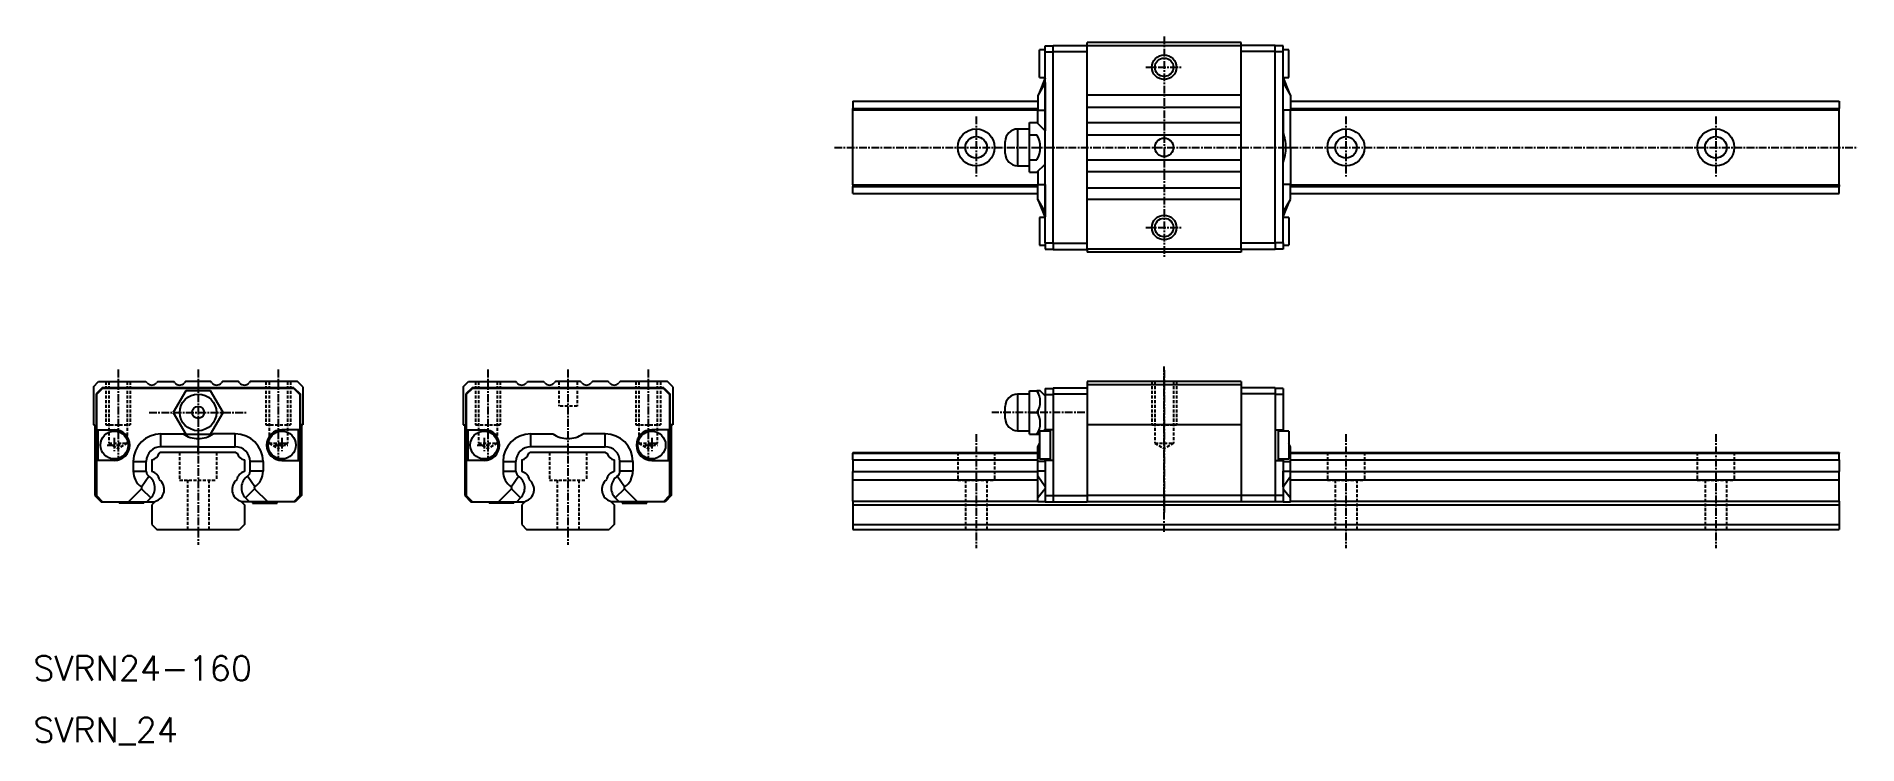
# Model space of a CAD drawing. Extents: x 11 to 306, y 10 to 124.
import ezdxf

# ---------------------------------------------------------------- set-up
doc = ezdxf.new("R2010")
doc.units = 0
doc.linetypes.add('CENTER', pattern=[2, 1.25, -0.25, 0.25, -0.25])
doc.linetypes.add('DASHED', pattern=[0.75, 0.5, -0.25])
doc.layers.get('0').update_dxf_attribs({"linetype": 'CONTINUOUS'})
doc.layers.add('CENTER', color=1, linetype='CENTER')
doc.styles.get("Standard").update_dxf_attribs({"font": 'txt.shx', "bigfont": 'bigfont.shx'})

msp = doc.modelspace()

# ---------------------------------------------------------------- linework, layer by layer
at = {"color": 7, "linetype": 'CONTINUOUS'}
for p, q in [((173.28, 117.85), (173.28, 122.35)), ((174.18, 122.35), (173.28, 122.35)), ((174.18, 123), (175.48, 123)), ((174.18, 122), (174.18, 123)), ((174.18, 91), (174.18, 122)), ((174.18, 122), (175.48, 122)), ((175.48, 123.05), (180.98, 123.05)), ((175.48, 122.05), (175.48, 123.05)), ((175.48, 122.05), (180.98, 122.05)), ((175.48, 117.15), (175.48, 122.05)), ((205.98, 123.5), (180.98, 123.5)), ((180.98, 123), (180.98, 123.5)), ((180.98, 90), (180.98, 123)), ((205.98, 123), (180.98, 123)), ((205.98, 123), (205.98, 123.5)), ((211.48, 123.05), (205.98, 123.05)), ((205.98, 90), (205.98, 123)), ((211.48, 122.05), (205.98, 122.05)), ((211.48, 122.05), (211.48, 123.05)), ((212.78, 123), (211.48, 123)), ((211.48, 90.95), (211.48, 122.05)), ((212.78, 122), (211.48, 122)), ((212.78, 122), (212.78, 123)), ((213.68, 122.35), (212.78, 122.35)), ((212.78, 91), (212.78, 122)), ((213.68, 117.85), (213.68, 122.35)), ((174.18, 117.03), (172.98, 114.93)), ((174.18, 117.03), (172.98, 114.93)), ((174.18, 117.79), (173.14, 115.21)), ((174.18, 117.79), (173.14, 115.21)), ((173.28, 117.85), (174.18, 117.85)), ((174.18, 117.79), (174.18, 117.79)), ((174.18, 117.03), (174.18, 117.79)), ((174.18, 117.03), (174.18, 117.79)), ((174.18, 117.79), (174.18, 117.79)), ((174.18, 117.03), (174.18, 117.03)), ((174.18, 117.03), (174.18, 117.03)), ((175.48, 115.97), (175.48, 117.15)), ((175.48, 115.97), (175.48, 117.15)), ((175.48, 90.95), (175.48, 115.97)), ((212.78, 117.85), (213.68, 117.85)), ((212.78, 117.79), (213.82, 115.21)), ((212.78, 117.79), (212.78, 117.79)), ((212.78, 117.03), (212.78, 117.79)), ((212.78, 117.03), (213.98, 114.93)), ((212.78, 117.03), (212.78, 117.03)), ((142.98, 114), (172.98, 114)), ((142.98, 114), (142.98, 112.82)), ((142.98, 112.82), (172.98, 112.82)), ((142.98, 112.6), (142.98, 112.82)), ((142.98, 112.6), (172.98, 112.6)), ((142.98, 100.4), (142.98, 112.6)), ((172.98, 114.93), (172.98, 112.53)), ((172.98, 114.93), (172.98, 112.53)), ((172.98, 112.53), (174.18, 112.53)), ((172.98, 110.4), (172.98, 112.53)), ((172.98, 112.53), (174.18, 112.53)), ((172.98, 110.4), (172.98, 112.53)), ((174.18, 112.53), (174.18, 112.53)), ((174.18, 112.53), (174.18, 112.53)), ((205.98, 114.96), (180.98, 114.96)), ((180.98, 113.04), (205.98, 113.04)), ((212.78, 112.53), (212.78, 112.53)), ((213.98, 112.53), (212.78, 112.53)), ((213.98, 114.93), (213.98, 112.53)), ((213.98, 114), (302.98, 114)), ((213.98, 112.82), (302.98, 112.82)), ((213.98, 112.6), (302.98, 112.6)), ((213.98, 106.5), (213.98, 112.53)), ((302.98, 114), (302.98, 112.82)), ((302.98, 112.6), (302.98, 112.82)), ((302.98, 100.4), (302.98, 112.6)), ((169.7, 109.47), (169.7, 103.53)), ((171.63, 109.47), (169.7, 109.47)), ((171.63, 108.52), (171.63, 110.54)), ((171.63, 110.54), (172.84, 110.54)), ((174.18, 109.2), (172.84, 110.54)), ((205.98, 110.46), (180.98, 110.46)), ((167.7, 105.53), (167.7, 107.47)), ((171.63, 104.48), (171.63, 108.52)), ((171.63, 108.52), (172.84, 108.52)), ((180.98, 108.54), (205.98, 108.54)), ((212.78, 108.95), (212.78, 108.95)), ((213.23, 106.5), (213.98, 106.5)), ((213.98, 106.5), (213.98, 100.47)), ((169.7, 103.53), (171.63, 103.53)), ((171.63, 104.48), (172.84, 104.48)), ((171.63, 102.46), (171.63, 104.48)), ((172.84, 102.46), (174.18, 103.8)), ((180.98, 104.46), (205.98, 104.46)), ((212.78, 104.05), (212.78, 104.05)), ((171.63, 102.46), (172.84, 102.46)), ((172.98, 102.6), (172.98, 100.47)), ((172.98, 98.07), (172.98, 100.47)), ((172.98, 100.47), (174.18, 100.47)), ((174.18, 100.47), (174.18, 100.47)), ((205.98, 102.54), (180.98, 102.54)), ((212.78, 100.47), (212.78, 100.47)), ((213.98, 100.47), (212.78, 100.47)), ((213.98, 98.07), (213.98, 100.47)), ((142.98, 100.4), (172.98, 100.4)), ((142.98, 100.4), (142.98, 100.18)), ((142.98, 100.18), (172.98, 100.18)), ((142.98, 99), (142.98, 100.18)), ((142.98, 99), (172.98, 99)), ((174.18, 95.97), (172.98, 98.07)), ((174.18, 95.21), (173.14, 97.79)), ((180.98, 99.96), (205.98, 99.96)), ((205.98, 98.04), (180.98, 98.04)), ((212.78, 95.97), (213.98, 98.07)), ((212.78, 95.21), (213.82, 97.79)), ((213.98, 100.4), (302.98, 100.4)), ((213.98, 100.18), (302.98, 100.18)), ((213.98, 99), (302.98, 99)), ((302.98, 100.4), (302.98, 100.18)), ((302.98, 99), (302.98, 100.18)), ((173.28, 95.15), (173.28, 90.65)), ((174.18, 95.15), (173.28, 95.15)), ((174.18, 95.97), (174.18, 95.97)), ((174.18, 95.97), (174.18, 95.21)), ((174.18, 95.21), (174.18, 95.21)), ((212.78, 95.97), (212.78, 95.97)), ((212.78, 95.97), (212.78, 95.21)), ((212.78, 95.21), (212.78, 95.21)), ((213.68, 95.15), (212.78, 95.15)), ((213.68, 95.15), (213.68, 90.65)), ((173.28, 90.65), (174.18, 90.65)), ((174.18, 91), (175.48, 91)), ((174.18, 91), (174.18, 90)), ((174.18, 90), (175.48, 90)), ((175.48, 90.95), (180.98, 90.95)), ((175.48, 90.95), (175.48, 89.95)), ((175.48, 89.95), (180.98, 89.95)), ((205.98, 90), (180.98, 90)), ((180.98, 90), (180.98, 89.5)), ((205.98, 89.5), (180.98, 89.5)), ((211.48, 90.95), (205.98, 90.95)), ((205.98, 90), (205.98, 89.5)), ((211.48, 89.95), (205.98, 89.95)), ((212.78, 91), (211.48, 91)), ((211.48, 90.95), (211.48, 89.95)), ((212.78, 90), (211.48, 90)), ((212.78, 91), (212.78, 90)), ((212.78, 90.65), (213.68, 90.65)), ((19.75, 67.65), (20.6, 68.5)), ((20.6, 68.5), (28.29, 68.5)), ((30.21, 68.5), (32.79, 68.5)), ((38.79, 68.5), (34.71, 68.5)), ((43.29, 68.5), (40.71, 68.5)), ((52.89, 68.5), (45.21, 68.5)), ((53.75, 67.64), (52.89, 68.5)), ((79.75, 67.65), (80.6, 68.5)), ((80.6, 68.5), (88.29, 68.5)), ((90.21, 68.5), (92.79, 68.5)), ((98.79, 68.5), (94.71, 68.5)), ((103.29, 68.5), (100.71, 68.5)), ((112.89, 68.5), (105.21, 68.5)), ((113.75, 67.64), (112.89, 68.5)), ((205.98, 68.5), (180.98, 68.5)), ((180.98, 68.5), (180.98, 68)), ((205.98, 68), (180.98, 68)), ((180.98, 68), (180.98, 61.5)), ((205.98, 68.5), (205.98, 68)), ((205.98, 68), (205.98, 61.5)), ((19.75, 67.65), (19.75, 61.5)), ((21.2, 67.5), (20.2, 66.5)), ((20.2, 66.5), (20.2, 56.45)), ((21.25, 67.4), (20.25, 66.4)), ((20.25, 66.4), (20.25, 60.7)), ((26.1, 67.5), (21.2, 67.5)), ((52.25, 67.4), (21.25, 67.4)), ((26.1, 67.5), (26.04, 67.4)), ((27.28, 67.5), (26.1, 67.5)), ((27.28, 67.5), (26.1, 67.5)), ((27.22, 67.4), (27.28, 67.5)), ((52.3, 67.5), (27.28, 67.5)), ((34.73, 67), (32.71, 63.5)), ((38.77, 67), (34.73, 67)), ((40.79, 63.5), (38.77, 67)), ((52.25, 67.4), (53.25, 66.4)), ((52.3, 67.5), (53.3, 66.5)), ((53.25, 66.4), (53.25, 60.7)), ((53.3, 66.5), (53.3, 50)), ((53.75, 67.64), (53.75, 61.5)), ((79.75, 67.65), (79.75, 61.5)), ((81.2, 67.5), (80.2, 66.5)), ((80.2, 66.5), (80.2, 56.45)), ((81.25, 67.4), (80.25, 66.4)), ((80.25, 66.4), (80.25, 60.7)), ((86.1, 67.5), (81.2, 67.5)), ((112.25, 67.4), (81.25, 67.4)), ((86.1, 67.5), (86.04, 67.4)), ((87.28, 67.5), (86.1, 67.5)), ((87.28, 67.5), (86.1, 67.5)), ((87.22, 67.4), (87.28, 67.5)), ((112.3, 67.5), (87.28, 67.5)), ((112.25, 67.4), (113.25, 66.4)), ((112.3, 67.5), (113.3, 66.5)), ((113.25, 66.4), (113.25, 60.7)), ((113.3, 66.5), (113.3, 50)), ((113.75, 67.64), (113.75, 61.5)), ((169.7, 66.47), (169.7, 63.5)), ((171.63, 66.47), (169.7, 66.47)), ((171.63, 63.5), (171.63, 67)), ((171.63, 67), (172.84, 67)), ((173.38, 67), (172.84, 67)), ((174.18, 66.2), (173.38, 67)), ((174.18, 67.4), (175.48, 67.4)), ((174.18, 67.4), (174.18, 66.4)), ((174.18, 66.4), (174.18, 60.7)), ((174.18, 66.4), (175.48, 66.4)), ((175.48, 67.5), (180.98, 67.5)), ((175.48, 67.5), (175.48, 66.5)), ((175.48, 66.5), (180.98, 66.5)), ((175.48, 66.5), (175.48, 50)), ((211.48, 67.5), (205.98, 67.5)), ((211.48, 66.5), (205.98, 66.5)), ((211.48, 67.5), (211.48, 66.5)), ((212.78, 67.4), (211.48, 67.4)), ((211.48, 66.5), (211.48, 50)), ((212.78, 66.4), (211.48, 66.4)), ((212.78, 67.4), (212.78, 66.4)), ((212.78, 66.4), (212.78, 60.7)), ((32.71, 63.5), (34.73, 60)), ((38.77, 60), (40.79, 63.5)), ((167.7, 63.5), (167.7, 64.47)), ((167.7, 62.53), (167.7, 63.5)), ((169.7, 63.5), (169.7, 60.53)), ((171.63, 60), (171.63, 63.5)), ((171.63, 63.5), (172.84, 63.5)), ((19.75, 61.5), (20, 61.5)), ((20, 61.5), (20, 50)), ((20.25, 60.7), (23.15, 60.7)), ((20.5, 60.7), (20.5, 55.7)), ((30.72, 57.93), (30.72, 60.03)), ((30.72, 57.93), (30.72, 60.03)), ((30.72, 60.03), (34.3, 60.03)), ((30.72, 60.03), (34.3, 60.03)), ((34.3, 60.03), (34.71, 60.03)), ((34.73, 60), (38.77, 60)), ((36.75, 60), (36.75, 59.25)), ((36.75, 59.25), (36.75, 57.93)), ((36.75, 59.25), (36.75, 59.25)), ((36.75, 59.25), (36.75, 57.93)), ((42.78, 60.03), (39.2, 60.03)), ((42.78, 57.93), (42.78, 60.03)), ((53.25, 60.7), (50.35, 60.7)), ((53, 60.7), (53, 55.7)), ((53.5, 61.5), (53.5, 50)), ((53.75, 61.5), (53.5, 61.5)), ((79.75, 61.5), (80, 61.5)), ((80, 61.5), (80, 50)), ((80.25, 60.7), (83.15, 60.7)), ((80.5, 60.7), (80.5, 55.7)), ((90.72, 60.03), (94.3, 60.03)), ((90.72, 60.03), (94.3, 60.03)), ((90.72, 57.93), (90.72, 60.03)), ((90.72, 57.93), (90.72, 60.03)), ((102.78, 60.03), (99.2, 60.03)), ((102.78, 57.93), (102.78, 60.03)), ((113.25, 60.7), (110.35, 60.7)), ((113, 60.7), (113, 55.7)), ((113.5, 61.5), (113.5, 50)), ((113.75, 61.5), (113.5, 61.5)), ((169.7, 60.53), (171.63, 60.53)), ((171.63, 60), (172.84, 60)), ((172.84, 60), (173.28, 60)), ((173.28, 60.45), (173.28, 55.95)), ((174.98, 60.45), (173.28, 60.45)), ((173.83, 60.45), (174.18, 60.8)), ((175.48, 60.7), (174.18, 60.7)), ((174.18, 60.45), (174.18, 60.7)), ((174.98, 60.7), (174.98, 55.7)), ((205.98, 61.5), (180.98, 61.5)), ((180.98, 61.5), (180.98, 50)), ((205.98, 61.5), (205.98, 50)), ((211.48, 60.7), (212.78, 60.7)), ((211.98, 60.7), (211.98, 55.7)), ((213.68, 60.45), (211.98, 60.45)), ((212.78, 60.45), (212.78, 60.7)), ((213.68, 60.45), (213.68, 55.95)), ((20.2, 56.45), (20.2, 53.25)), ((20.2, 53.25), (20.2, 56.45)), ((30.65, 57), (30.43, 56.87)), ((42.85, 57), (30.65, 57)), ((36.75, 57.93), (30.72, 57.93)), ((36.75, 57.93), (30.72, 57.93)), ((36.75, 57.93), (42.78, 57.93)), ((36.75, 57), (36.75, 57.93)), ((42.85, 57), (43.07, 56.87)), ((80.2, 53.25), (80.2, 56.45)), ((80.2, 56.45), (80.2, 53.25)), ((90.65, 57), (90.43, 56.87)), ((102.85, 57), (90.65, 57)), ((96.75, 57.93), (90.72, 57.93)), ((96.75, 57.93), (90.72, 57.93)), ((96.75, 57.93), (102.78, 57.93)), ((102.85, 57), (103.07, 56.87)), ((142.98, 57), (172.98, 57)), ((142.98, 57), (142.98, 56.87)), ((142.98, 56.87), (172.98, 56.87)), ((142.98, 55.79), (142.98, 56.87)), ((172.98, 57.93), (173.28, 58.46)), ((172.98, 55.53), (172.98, 57.93)), ((213.98, 57.93), (213.68, 58.46)), ((213.98, 55.53), (213.98, 57.93)), ((213.98, 57), (302.98, 57)), ((213.98, 56.87), (302.98, 56.87)), ((302.98, 57), (302.98, 56.87)), ((302.98, 55.79), (302.98, 56.87)), ((20.2, 53.25), (20.2, 50)), ((20.25, 53.25), (20.2, 53.25)), ((20.25, 55.7), (20.25, 50)), ((23.15, 55.7), (20.25, 55.7)), ((26.22, 55.53), (28.32, 55.53)), ((26.22, 55.53), (28.32, 55.53)), ((26.22, 55.53), (26.22, 53.97)), ((26.22, 55.53), (26.22, 53.97)), ((26.22, 53.97), (28.32, 53.97)), ((26.22, 53.97), (28.32, 53.97)), ((28.32, 53.97), (28.32, 55.53)), ((28.32, 53.97), (28.32, 55.53)), ((29.25, 55.79), (29.25, 53.92)), ((44.25, 55.79), (44.25, 53.92)), ((45.18, 53.97), (45.18, 55.53)), ((47.28, 55.53), (45.18, 55.53)), ((47.28, 53.97), (45.18, 53.97)), ((47.28, 55.53), (47.28, 53.97)), ((50.35, 55.7), (53.25, 55.7)), ((53.25, 55.7), (53.25, 50)), ((80.25, 53.25), (80.2, 53.25)), ((80.2, 53.25), (80.2, 50)), ((80.25, 55.7), (80.25, 50)), ((83.15, 55.7), (80.25, 55.7)), ((86.22, 55.53), (88.32, 55.53)), ((86.22, 55.53), (88.32, 55.53)), ((86.22, 55.53), (86.22, 53.97)), ((86.22, 55.53), (86.22, 53.97)), ((86.22, 53.97), (88.32, 53.97)), ((86.22, 53.97), (88.32, 53.97)), ((88.32, 53.97), (88.32, 55.53)), ((88.32, 53.97), (88.32, 55.53)), ((89.25, 55.79), (89.25, 53.92)), ((104.25, 55.79), (104.25, 53.92)), ((107.28, 55.53), (105.18, 55.53)), ((105.18, 53.97), (105.18, 55.53)), ((107.28, 53.97), (105.18, 53.97)), ((107.28, 55.53), (107.28, 53.97)), ((110.35, 55.7), (113.25, 55.7)), ((113.25, 55.7), (113.25, 50)), ((142.98, 55.79), (172.98, 55.79)), ((142.98, 55.79), (142.98, 53.92)), ((142.98, 53.92), (172.98, 53.92)), ((142.98, 52.57), (142.98, 53.92)), ((174.18, 55.53), (172.98, 55.53)), ((172.98, 53.97), (172.98, 55.53)), ((172.98, 53.15), (172.98, 53.97)), ((174.18, 53.97), (172.98, 53.97)), ((173.28, 55.95), (174.98, 55.95)), ((174.18, 55.7), (174.18, 55.95)), ((174.18, 55.95), (174.18, 55.74)), ((174.18, 55.74), (174.18, 55.53)), ((174.18, 55.7), (174.18, 50)), ((175.48, 55.7), (174.18, 55.7)), ((174.18, 55.53), (174.18, 55.53)), ((174.18, 55.53), (174.18, 53.97)), ((174.18, 53.97), (174.18, 53.97)), ((211.48, 55.7), (212.78, 55.7)), ((211.98, 55.95), (213.68, 55.95)), ((212.78, 55.7), (212.78, 55.95)), ((212.78, 55.95), (212.78, 55.74)), ((212.78, 55.74), (212.78, 55.53)), ((212.78, 55.7), (212.78, 50)), ((212.78, 55.53), (212.78, 55.53)), ((212.78, 55.53), (212.78, 53.97)), ((212.78, 55.53), (213.98, 55.53)), ((212.78, 53.97), (213.98, 53.97)), ((212.78, 53.97), (212.78, 53.97)), ((213.98, 55.79), (302.98, 55.79)), ((213.98, 53.97), (213.98, 55.53)), ((213.98, 53.15), (213.98, 53.97)), ((213.98, 53.92), (302.98, 53.92)), ((302.98, 55.79), (302.98, 53.92)), ((302.98, 52.57), (302.98, 53.92)), ((27.58, 51.12), (25.46, 49)), ((27.58, 51.12), (25.46, 49)), ((27.55, 51.42), (28.75, 53.15)), ((27.55, 51.42), (28.75, 53.15)), ((27.58, 51.12), (29.07, 49.63)), ((27.58, 51.12), (29.07, 49.63)), ((45.92, 51.12), (44.43, 49.63)), ((45.95, 51.42), (44.75, 53.15)), ((45.92, 51.12), (48.04, 49)), ((87.58, 51.12), (85.46, 49)), ((87.58, 51.12), (85.46, 49)), ((87.55, 51.42), (88.75, 53.15)), ((87.55, 51.42), (88.75, 53.15)), ((87.58, 51.12), (89.07, 49.63)), ((87.58, 51.12), (89.07, 49.63)), ((105.92, 51.12), (104.43, 49.63)), ((105.95, 51.42), (104.75, 53.15)), ((105.92, 51.12), (108.04, 49)), ((142.98, 49.09), (142.98, 52.57)), ((142.98, 52.57), (172.98, 52.57)), ((174.18, 51.42), (172.98, 53.15)), ((172.98, 49.63), (172.98, 53.15)), ((174.18, 51.12), (172.98, 49.63)), ((174.18, 51.42), (174.18, 51.42)), ((174.18, 51.12), (174.18, 49)), ((174.18, 51.12), (174.18, 51.12)), ((212.78, 51.42), (213.98, 53.15)), ((212.78, 51.42), (212.78, 51.42)), ((212.78, 51.12), (212.78, 49)), ((212.78, 51.12), (213.98, 49.63)), ((212.78, 51.12), (212.78, 51.12)), ((213.98, 49.63), (213.98, 53.15)), ((213.98, 52.57), (302.98, 52.57)), ((302.98, 49.09), (302.98, 52.57)), ((20, 50), (21, 49)), ((20.2, 50), (21.2, 49)), ((20.25, 50), (21.25, 49)), ((21, 49), (21.2, 49)), ((21.2, 49), (21.25, 49)), ((21.25, 49), (25.46, 49)), ((23.95, 49), (23.95, 48.8)), ((27.95, 48.8), (23.95, 48.8)), ((25.46, 49), (28.43, 49)), ((25.46, 49), (28.43, 49)), ((27.95, 48.8), (27.95, 49)), ((28.43, 49), (29.07, 49.63)), ((28.43, 49), (29.07, 49.63)), ((28.43, 49), (29.75, 49)), ((28.43, 49), (29.75, 49)), ((29.84, 49.09), (29.25, 48.5)), ((29.25, 48.5), (29.25, 45.3)), ((43.66, 49.09), (44.25, 48.5)), ((45.07, 49), (43.75, 49)), ((44.25, 48.5), (44.25, 45.3)), ((45.07, 49), (44.43, 49.63)), ((48.04, 49), (45.07, 49)), ((45.55, 49), (45.55, 48.8)), ((45.55, 48.8), (49.55, 48.8)), ((52.25, 49), (48.04, 49)), ((49.55, 48.8), (49.55, 49)), ((53.25, 50), (52.25, 49)), ((52.3, 49), (52.25, 49)), ((53.3, 50), (52.3, 49)), ((52.5, 49), (52.3, 49)), ((53.5, 50), (52.5, 49)), ((80, 50), (81, 49)), ((80.2, 50), (81.2, 49)), ((80.25, 50), (81.25, 49)), ((81, 49), (81.2, 49)), ((81.2, 49), (81.25, 49)), ((81.25, 49), (85.46, 49)), ((83.95, 49), (83.95, 48.8)), ((87.95, 48.8), (83.95, 48.8)), ((85.46, 49), (88.43, 49)), ((85.46, 49), (88.43, 49)), ((87.95, 48.8), (87.95, 49)), ((88.43, 49), (89.07, 49.63)), ((88.43, 49), (89.07, 49.63)), ((88.43, 49), (89.75, 49)), ((88.43, 49), (89.75, 49)), ((89.84, 49.09), (89.25, 48.5)), ((89.25, 48.5), (89.25, 45.3)), ((103.66, 49.09), (104.25, 48.5)), ((105.07, 49), (103.75, 49)), ((104.25, 48.5), (104.25, 45.3)), ((105.07, 49), (104.43, 49.63)), ((108.04, 49), (105.07, 49)), ((105.55, 49), (105.55, 48.8)), ((105.55, 48.8), (109.55, 48.8)), ((112.25, 49), (108.04, 49)), ((109.55, 48.8), (109.55, 49)), ((113.25, 50), (112.25, 49)), ((112.3, 49), (112.25, 49)), ((113.3, 50), (112.3, 49)), ((112.5, 49), (112.3, 49)), ((113.5, 50), (112.5, 49)), ((142.98, 49.09), (172.98, 49.09)), ((142.98, 49.09), (142.98, 48.5)), ((142.98, 48.5), (302.98, 48.5)), ((142.98, 48.5), (142.98, 45.3)), ((172.98, 49), (172.98, 49.63)), ((174.18, 49), (172.98, 49)), ((174.18, 50), (174.18, 49)), ((174.18, 50), (175.48, 50)), ((174.18, 49), (175.48, 49)), ((174.18, 49), (174.18, 49)), ((175.48, 50), (175.48, 49)), ((175.48, 50), (180.98, 50)), ((175.48, 49), (180.98, 49)), ((180.98, 50), (180.98, 49)), ((205.98, 50), (180.98, 50)), ((205.98, 49), (180.98, 49)), ((205.98, 50), (205.98, 49)), ((211.48, 50), (205.98, 50)), ((211.48, 49), (205.98, 49)), ((211.48, 50), (211.48, 49)), ((212.78, 50), (211.48, 50)), ((212.78, 49), (211.48, 49)), ((212.78, 50), (212.78, 49)), ((212.78, 49), (213.98, 49)), ((212.78, 49), (212.78, 49)), ((213.98, 49), (213.98, 49.63)), ((213.98, 49.09), (302.98, 49.09)), ((302.98, 49.09), (302.98, 48.5)), ((302.98, 48.5), (302.98, 45.3)), ((29.25, 45.3), (30.05, 44.5)), ((30.05, 44.5), (43.45, 44.5)), ((44.25, 45.3), (43.45, 44.5)), ((89.25, 45.3), (90.05, 44.5)), ((90.05, 44.5), (103.45, 44.5)), ((104.25, 45.3), (103.45, 44.5)), ((142.98, 45.3), (302.98, 45.3)), ((142.98, 45.3), (142.98, 44.5)), ((142.98, 44.5), (302.98, 44.5)), ((302.98, 45.3), (302.98, 44.5))]:
    msp.add_line(p, q, dxfattribs=at)
at = {"color": 3, "linetype": 'DASHED'}
for p, q in [((21.75, 68.5), (21.75, 61.5)), ((22.25, 68.5), (22.25, 58.5)), ((25.25, 68.5), (25.25, 58.5)), ((25.75, 68.5), (25.75, 61.5)), ((47.75, 68.5), (47.75, 61.5)), ((48.25, 68.5), (48.25, 58.5)), ((51.25, 68.5), (51.25, 58.5)), ((51.75, 68.5), (51.75, 61.5)), ((81.75, 68.5), (81.75, 61.5)), ((82.25, 68.5), (82.25, 58.5)), ((85.25, 68.5), (85.25, 58.5)), ((85.75, 68.5), (85.75, 61.5)), ((95.25, 68.5), (95.25, 64.5)), ((98.25, 68.5), (98.25, 64.5)), ((107.75, 68.5), (107.75, 61.5)), ((108.25, 68.5), (108.25, 58.5)), ((111.25, 68.5), (111.25, 58.5)), ((111.75, 68.5), (111.75, 61.5)), ((191.48, 68.5), (191.48, 61.5)), ((191.98, 68.5), (191.98, 58.5)), ((194.98, 68.5), (194.98, 58.5)), ((195.48, 68.5), (195.48, 61.5)), ((98.25, 64.5), (95.25, 64.5)), ((21.75, 61.5), (25.75, 61.5)), ((47.75, 61.5), (51.75, 61.5)), ((81.75, 61.5), (85.75, 61.5)), ((107.75, 61.5), (111.75, 61.5)), ((191.48, 61.5), (195.48, 61.5)), ((22.25, 58.5), (25.25, 58.5)), ((22.25, 58.5), (23.75, 57.63)), ((25.25, 58.5), (23.75, 57.63)), ((33.75, 57), (33.75, 52.5)), ((39.75, 57), (39.75, 52.5)), ((48.25, 58.5), (51.25, 58.5)), ((48.25, 58.5), (49.75, 57.63)), ((51.25, 58.5), (49.75, 57.63)), ((82.25, 58.5), (85.25, 58.5)), ((82.25, 58.5), (83.75, 57.63)), ((85.25, 58.5), (83.75, 57.63)), ((93.75, 57), (93.75, 52.5)), ((99.75, 57), (99.75, 52.5)), ((108.25, 58.5), (111.25, 58.5)), ((108.25, 58.5), (109.75, 57.63)), ((111.25, 58.5), (109.75, 57.63)), ((159.98, 57), (159.98, 52.5)), ((165.98, 57), (165.98, 52.5)), ((191.98, 58.5), (194.98, 58.5)), ((191.98, 58.5), (193.48, 57.63)), ((194.98, 58.5), (193.48, 57.63)), ((219.98, 57), (219.98, 52.5)), ((225.98, 57), (225.98, 52.5)), ((279.98, 57), (279.98, 52.5)), ((285.98, 57), (285.98, 52.5)), ((33.75, 52.5), (39.75, 52.5)), ((35, 52.5), (35, 44.5)), ((38.5, 52.5), (38.5, 44.5)), ((93.75, 52.5), (99.75, 52.5)), ((95, 52.5), (95, 44.5)), ((98.5, 52.5), (98.5, 44.5)), ((159.98, 52.5), (165.98, 52.5)), ((161.23, 52.5), (161.23, 44.5)), ((164.73, 52.5), (164.73, 44.5)), ((219.98, 52.5), (225.98, 52.5)), ((221.23, 52.5), (221.23, 44.5)), ((224.73, 52.5), (224.73, 44.5)), ((279.98, 52.5), (285.98, 52.5)), ((281.23, 52.5), (281.23, 44.5)), ((284.73, 52.5), (284.73, 44.5))]:
    msp.add_line(p, q, dxfattribs=at)
at = {"color": 7, "linetype": 'CONTINUOUS'}
for points in [[(174.18, 112.53, 0), (174.18, 110, 0), (174.18, 109.2, 0)], [(174.18, 112.53, 0), (174.18, 110, 0), (174.18, 109.2, 0)], [(212.78, 112.53, 0), (212.78, 110, 0), (212.78, 108.95, 0)], [(174.18, 100.47, 0), (174.18, 103, 0), (174.18, 103.8, 0)], [(212.78, 100.47, 0), (212.78, 103, 0), (212.78, 104.05, 0)]]:
    msp.add_polyline3d(points, dxfattribs=at)
at = {"color": 3, "linetype": 'CONTINUOUS'}
for centre in [(193.48, 119.5), (193.48, 93.5)]:
    msp.add_circle(centre, 2, dxfattribs=at)
at = {"color": 7, "linetype": 'CONTINUOUS'}
for centre, radius in [((193.48, 119.5), 1.5), ((162.98, 106.5), 3), ((222.98, 106.5), 3), ((282.98, 106.5), 3), ((162.98, 106.5), 1.75), ((193.48, 106.5), 1.5), ((222.98, 106.5), 1.75), ((282.98, 106.5), 1.75), ((193.48, 93.5), 1.5), ((36.75, 63.5), 2.97), ((36.75, 63.5), 0.97), ((23.15, 58.2), 2.25), ((50.35, 58.2), 2.25), ((83.15, 58.2), 2.25), ((110.35, 58.2), 2.25)]:
    msp.add_circle(centre, radius, dxfattribs=at)
for centre, radius, start, end in [((324.43, 114.78), 150.27, 179.1421, 180.8579), ((324.43, 114.78), 150.27, 179.1421, 180.8579), ((62.53, 114.78), 150.27, 359.1421, 0.8579), ((169.7, 107.47), 2, 90, 180), ((169.34, 106.5), 4.04, 330.0046, 29.9954), ((206.59, 106.56), 6.63, 359.4557, 21.129), ((206.59, 106.44), 6.63, 338.871, 0.5443), ((169.7, 105.53), 2, 180, 270), ((324.43, 98.22), 150.27, 179.1421, 180.8579), ((62.53, 98.22), 150.27, 359.1421, 0.8579), ((27.33, 67.35), 1.5, 39.7918, 50.0555), ((29.25, 68.95), 1, 219.7918, 320.2082), ((31.17, 67.35), 1.5, 129.9445, 140.2082), ((31.83, 67.35), 1.5, 39.7918, 50.0555), ((33.75, 68.95), 1, 219.7918, 320.2082), ((35.67, 67.35), 1.5, 129.9445, 140.2082), ((37.83, 67.35), 1.5, 39.7918, 50.0555), ((39.75, 68.95), 1, 219.7918, 320.2082), ((41.67, 67.35), 1.5, 129.9445, 140.2082), ((42.33, 67.35), 1.5, 39.7918, 50.0555), ((44.25, 68.95), 1, 219.7918, 320.2082), ((46.17, 67.35), 1.5, 129.9445, 140.2082), ((87.33, 67.35), 1.5, 39.7918, 50.0555), ((89.25, 68.95), 1, 219.7918, 320.2082), ((91.17, 67.35), 1.5, 129.9445, 140.2082), ((91.83, 67.35), 1.5, 39.7918, 50.0555), ((93.75, 68.95), 1, 219.7918, 320.2082), ((95.67, 67.35), 1.5, 129.9445, 140.2082), ((97.83, 67.35), 1.5, 39.7918, 50.0555), ((99.75, 68.95), 1, 219.7918, 320.2082), ((101.67, 67.35), 1.5, 129.9445, 140.2082), ((102.33, 67.35), 1.5, 39.7918, 50.0555), ((104.25, 68.95), 1, 219.7918, 320.2082), ((106.17, 67.35), 1.5, 129.9445, 140.2082), ((169.7, 64.47), 2, 90, 180), ((170.28, 65.25), 3.1, 325.6466, 34.3534), ((169.7, 62.53), 2, 180, 270), ((170.28, 61.75), 3.1, 325.6466, 34.3534), ((23.15, 58.2), 2.5, 270, 90), ((30.72, 55.53), 4.5, 90.0008, 179.9992), ((30.72, 55.53), 4.5, 90.0008, 179.9992), ((36.75, 63.5), 4.25, 234.733, 270), ((36.75, 63.5), 4.25, 270, 305.267), ((42.78, 55.53), 4.5, 0.0008, 89.9992), ((50.35, 58.2), 2.5, 90, 270), ((83.15, 58.2), 2.5, 270, 90), ((90.72, 55.53), 4.5, 90.0008, 179.9992), ((90.72, 55.53), 4.5, 90.0008, 179.9992), ((96.75, 63.5), 4.25, 234.733, 270), ((96.75, 63.5), 4.25, 270, 305.267), ((102.78, 55.53), 4.5, 0.0008, 89.9992), ((110.35, 58.2), 2.5, 90, 270), ((30.72, 55.53), 2.4, 90, 180), ((30.72, 55.53), 2.4, 90, 180), ((28.82, 57.43), 1.7, 284.651, 340.7738), ((42.78, 55.53), 2.4, 0, 90), ((44.68, 57.43), 1.7, 199.2262, 255.349), ((90.72, 55.53), 2.4, 90, 180), ((90.72, 55.53), 2.4, 90, 180), ((88.82, 57.43), 1.7, 284.651, 340.7738), ((102.78, 55.53), 2.4, 0, 90), ((104.68, 57.43), 1.7, 199.2262, 255.349), ((29.32, 53.97), 3.1, 180.0008, 235.256), ((29.32, 53.97), 3.1, 180.0008, 235.256), ((29.32, 53.97), 1, 180, 235.2568), ((29.32, 53.97), 1, 180, 235.2568), ((28.82, 52.27), 1.7, 9.988, 75.349), ((44.68, 52.27), 1.7, 104.651, 170.012), ((44.18, 53.97), 1, 304.7432, 0), ((44.18, 53.97), 3.1, 304.744, 359.9992), ((89.32, 53.97), 3.1, 180.0008, 235.256), ((89.32, 53.97), 3.1, 180.0008, 235.256), ((89.32, 53.97), 1, 180, 235.2568), ((89.32, 53.97), 1, 180, 235.2568), ((88.82, 52.27), 1.7, 9.988, 75.349), ((104.68, 52.27), 1.7, 104.651, 170.012), ((104.18, 53.97), 1, 304.7432, 0), ((104.18, 53.97), 3.1, 304.744, 359.9992), ((311.22, 52.7), 137.04, 179.4675, 180.5325), ((75.74, 52.7), 137.04, 359.4675, 0.5325), ((27.44, 51.26), 0.2, 314.9999, 55.2571), ((27.44, 51.26), 2.3, 315, 55.2568), ((27.44, 51.26), 2.3, 315, 55.2568), ((29.25, 51), 2, 287.1144, 51.5284), ((44.25, 51), 2, 128.4716, 252.8856), ((46.06, 51.26), 2.3, 124.7432, 225), ((46.06, 51.26), 0.2, 124.7429, 225.0001), ((87.44, 51.26), 0.2, 314.9999, 55.2571), ((87.44, 51.26), 2.3, 315, 55.2568), ((87.44, 51.26), 2.3, 315, 55.2568), ((89.25, 51), 2, 287.1144, 51.5284), ((104.25, 51), 2, 128.4716, 252.8856), ((106.06, 51.26), 2.3, 124.7432, 225), ((106.06, 51.26), 0.2, 124.7429, 225.0001)]:
    msp.add_arc(centre, radius, start, end, dxfattribs=at)
at = {"layer": 'CENTER', "color": 1, "linetype": 'CENTER'}
for p, q in [((193.48, 124.5), (193.48, 88.5)), ((190.48, 119.5), (196.48, 119.5)), ((162.98, 111.5), (162.98, 101.5)), ((222.98, 111.5), (222.98, 101.5)), ((282.98, 111.5), (282.98, 101.5)), ((139.98, 106.5), (305.98, 106.5)), ((190.48, 93.5), (196.48, 93.5)), ((193.48, 44.11), (193.48, 70.97)), ((23.75, 70.44), (23.75, 55.63)), ((36.75, 70.44), (36.75, 42.01)), ((49.75, 70.44), (49.75, 55.63)), ((83.75, 70.44), (83.75, 55.63)), ((96.75, 70.44), (96.75, 42.01)), ((109.75, 70.44), (109.75, 55.63)), ((193.48, 70.34), (193.48, 47.29)), ((28.78, 63.5), (44.72, 63.5)), ((180.63, 63.5), (165.51, 63.5)), ((23.15, 59.4), (23.15, 57.2)), ((50.35, 59.4), (50.35, 57.2)), ((83.15, 59.4), (83.15, 57.2)), ((110.35, 59.4), (110.35, 57.2)), ((162.98, 60), (162.98, 41.5)), ((222.98, 60), (222.98, 41.5)), ((282.98, 60), (282.98, 41.5)), ((22, 58.2), (24.1, 58.2)), ((49.2, 58.2), (51.3, 58.2)), ((82, 58.2), (84.1, 58.2)), ((109.2, 58.2), (111.3, 58.2))]:
    msp.add_line(p, q, dxfattribs=at)

# ---------------------------------------------------------------- texts
at = {"color": 7, "linetype": 'CONTINUOUS'}
for s, p in [('SVRN24-160', (10, 20)), ('SVRN_24', (10, 10))]:
    msp.add_text(s, height=4, dxfattribs=at).set_placement(p)

doc.saveas('drawing.dxf')
